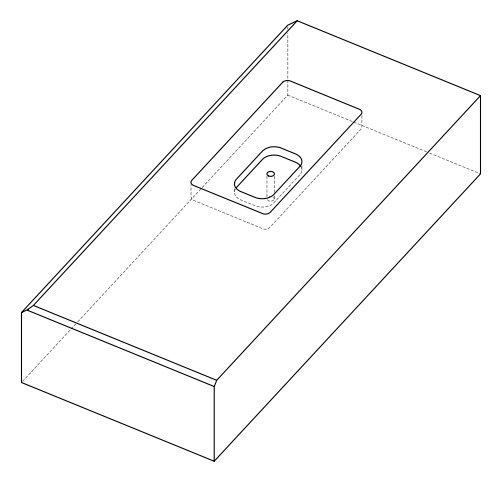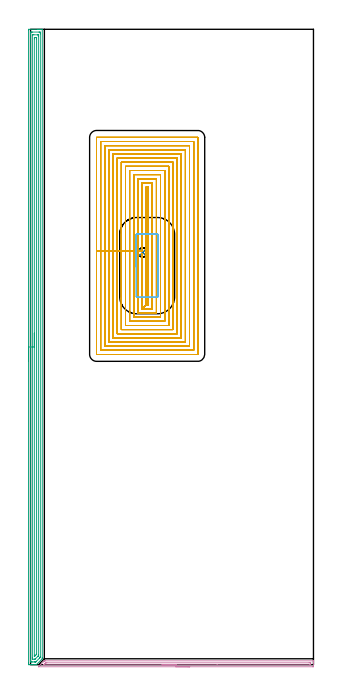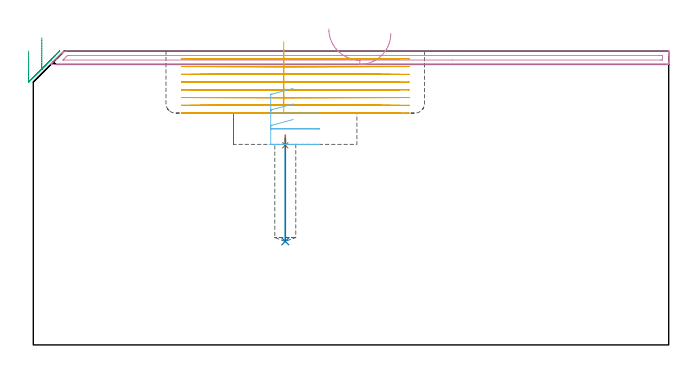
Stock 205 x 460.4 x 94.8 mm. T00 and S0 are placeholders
(PLAN: 6 operations, 4 tool changes, 86.9 min)
(1 SPOT_DRILL | STEP1POCKET | NXT0321_9005460120000 | 0.03 min | 3268 mm3)
(2 DRILL_BLIND_HOLE_INTO_CENTER | STEP1POCKET | NXT0301_039 | 0.14 min | 1112 mm3)
(3 AREA_MILL | FG_CHAMFER_SURFACE | UGT0205_001 | 14.92 min | 23021 mm3)
(4 AREA_MILL_1 | FG_CHAMFER_SURFACE_1 | UGT0205_001 | 3.32 min | 1811 mm3)
(5 MILL_RECTANGULAR_POCKET | POCKET_RECTANGULAR_STRAIGHT | UGT0201_089 | Follow Part, ap 2.5, ae 75% | 67.38 min | 275294 mm3)
(6 MILL_RECTANGULAR_POCKET_1 | POCKET_RECTANGULAR_STRAIGHT_1 | UGT0201_106 | Follow Part, ap 6, ae 75% | 1.12 min | 25663 mm3)
(TOOL NXT0321_9005460120000 | NC Spot Drill, 142deg, 12mm, Carbide, Uncoated | D12 PA142 FL30 Z2)
(TOOL NXT0301_039 | Carbide Drill 6.8mm [860.1-0680-034A1-MM 2214] | D6.8 PA140 FL53 Z2)
(TOOL UGT0205_001 | Chamfer Mill 20 x 3 x 45 deg. | D20 FL50 Z2)
(TOOL UGT0201_089 | End mill 10 mm | D10 R3 FL22 Z4)
(TOOL UGT0201_106 | End Mill 24 mm | D24 FL25 Z2)
(OP 1 SPOT_DRILL)
G17 G21 G94 G90
T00 M6
G54
G17 G0 G90 X81.3 Y298.7 S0 M3
G43 Z104.8 H0
G94 G81 G98 Z64.407 F250. R67.7
G80
M5
M2
(OP 2 DRILL_BLIND_HOLE_INTO_CENTER)
G17 G21 G94 G90
T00 M6
G54
G17 G0 G90 X81.3 Y298.7 S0 M3
G43 Z104.8 H1
G94 G81 G98 Z33.4 F250. R66.7
G80
M5
M2
(OP 3 AREA_MILL)
G17 G21 G94 G90
T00 M6
G54
G17 G0 G90 X-1.5 Y220.2 S1061 M3
G43 Z104.8 H0
Z94.8
G94 G1 Y220.238 Z93.928 F250.
Y220.352 Z93.063
Y220.541 Z92.212
Y220.803 Z91.38
Y221.137 Z90.574
Y221.54 Z89.8
Y222.008 Z89.064
Y222.54 Z88.372
Y223.129 Z87.729
Y223.772 Z87.14
Y224.464 Z86.608
Y225.2 Z86.14
Y225.974 Z85.737
Y226.78 Z85.403
Y227.612 Z85.141
Y228.464 Z84.952
Y229.328 Z84.838
Y230.2 Z84.8
Y459.782
X-1.497 Y460.121 Z84.802
X-1.492 Y460.39 Z84.806
X-1.219 Y460.4 Z85.079
X5.278 Z91.572
X5.827 Z92.123
X6.167 Z92.463
X6.716 Z93.012
X7.056 Z93.351
X7.736 Z94.035
X8.075 Z94.375
X8.459 Y460.393 Z94.751
X8.497 Y460.39 Z94.788
X8.5 Y460.229 Z94.8
Y5.084
X8.495 Y4.293 Z94.791
X8.391 Y4.191 Z94.691
X4.341 Y0.141 Z90.64
X4.201 Y0.01 Z90.494
X4.12 Y0.001 Z90.416
X4.049 Y0. Z90.348
X3.291 Z89.591
X2.611 Z88.906
X1.382 Z87.679
X0.833 Z87.128
X0.219 Z86.514
X-0.944 Y0.001 Z85.352
X-1.182 Y0.003 Z85.114
X-1.491 Y0.008 Z84.805
X-1.494 Y0.066 Z84.803
X-1.499 Y0.618 Z84.801
X-1.5 Y1.176 Z84.8
Y230.2
X-0.086 Z86.214
Y457.102
X-0.085 Y457.996 Z86.215
X-0.084 Y458.024 Z86.216
X-0.056 Y458.39 Z86.244
X0.433 Y458.398 Z86.733
X0.833 Y458.399 Z87.133
X1.32 Y458.4 Z87.62
X6.167 Y458.399 Z92.467
X6.656 Y458.398 Z92.956
X7.056 Y458.39 Z93.356
X7.083 Y457.996 Z93.383
X7.085 Y457.967 Z93.385
X7.086 Y457.102 Z93.386
X7.085 Y5.977 Z93.385
X7.084 Y5.948 Z93.384
X7.056 Y5.317 Z93.356
X6.943 Y5.197 Z93.243
X6.834 Y5.084 Z93.134
X6.5 Y4.749 Z92.8
X4.155 Y2.404 Z90.455
X3.825 Y2.077 Z90.125
X3.778 Y2.034 Z90.078
X3.749 Y2.011 Z90.049
X3.701 Y2.007 Z90.001
X3.5 Y2.003 Z89.8
X3.013 Y2. Z89.313
X2.611 Z88.911
X1.235 Z87.535
X0.833 Y2.001 Z87.133
X0.344 Y2.002 Z86.644
X-0.056 Y2.01 Z86.244
X-0.083 Y2.404 Z86.217
X-0.085 Y2.434 Z86.215
X-0.086 Y3.298 Z86.214
Y230.2
X1.328 Z87.628
X1.329 Y456.209 Z87.629
X1.33 Y456.308 Z87.63
X1.332 Y456.357 Z87.632
X1.335 Y456.377 Z87.635
X1.345 Y456.39 Z87.645
X1.534 Y456.398 Z87.834
X1.722 Y456.399 Z88.022
X2.421 Y456.4 Z88.721
X5.088 Z91.388
X5.278 Y456.399 Z91.578
X5.468 Y456.395 Z91.768
X5.594 Y456.39 Z91.894
X5.665 Y456.38 Z91.965
X5.667 Y456.34 Z91.967
X5.67 Y456.209 Z91.97
X5.671 Y455.814 Z91.971
X5.672 Y455.316 Z91.972
X5.671 Y7.369 Z91.971
X5.669 Y6.871 Z91.969
X5.665 Y6.482 Z91.965
X5.654 Y6.365 Z91.954
X5.573 Y6.28 Z91.873
X5.279 Y5.977 Z91.579
X3.492 Y4.191 Z89.792
X3.313 Y4.024 Z89.613
X2.991 Y4.008 Z89.291
X2.8 Y4.001 Z89.1
X1.722 Z88.022
X1.532 Y4.005 Z87.832
X1.406 Y4.01 Z87.706
X1.335 Y4.02 Z87.635
X1.333 Y4.06 Z87.633
X1.33 Y4.191 Z87.63
X1.329 Y4.586 Z87.629
X1.328 Y5.084 Z87.628
Y230.2
X2.743 Z89.043
Y453.529
X2.748 Y454.285 Z89.048
X2.75 Y454.389 Z89.05
X2.85 Y454.393 Z89.15
X3.067 Y454.397 Z89.367
X3.5 Y454.4 Z89.8
X3.522 Z89.822
X3.941 Y454.397 Z90.241
X4.151 Y454.393 Z90.451
X4.249 Y454.39 Z90.549
X4.25 Y454.319 Z90.55
X4.257 Y453.662 Z90.557
Y453.529
Y7.574
X4.256 Y7.479 Z90.556
X4.253 Y7.432 Z90.553
X4.251 Y7.412 Z90.551
X4.238 Y7.398 Z90.538
X4.054 Y7.207 Z90.354
X3.722 Y6.871 Z90.022
X3.611 Y6.759 Z89.911
X3.5 Y6.649 Z89.8
X3.162 Y6.317 Z89.462
X3.016 Y6.177 Z89.316
X2.836 Y6.01 Z89.136
X2.785 Y6.006 Z89.085
X2.759 Y6.007 Z89.059
X2.751 Y6.009 Z89.051
X2.75 Y6.027 Z89.05
X2.746 Y6.188 Z89.046
X2.743 Y6.738 Z89.043
Y6.871
Y230.2
Y231.072 Z89.081
Y231.936 Z89.195
Y232.788 Z89.383
Y233.62 Z89.646
Y234.426 Z89.98
Y235.2 Z90.382
Y235.936 Z90.851
Y236.628 Z91.382
Y237.271 Z91.972
Y237.86 Z92.615
Y238.392 Z93.307
Y238.86 Z94.043
Y239.263 Z94.816
Y239.597 Z95.622
Y239.859 Z96.454
Y240.048 Z97.306
Y240.162 Z98.171
Y240.2 Z99.043
G0 Z104.8
M5
M2
(OP 4 AREA_MILL_1)
G17 G21 G94 G90
T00 M6
G54
G17 G0 G90 X115.35 Y-1.5 S1061 M3
G43 Z104.8 H0
Z100.5
G94 G1 X115.312 Z99.628 F250.
X115.198 Z98.764
X115.009 Z97.912
X114.747 Z97.08
X114.413 Z96.274
X114.01 Z95.5
X113.542 Z94.764
X113.01 Z94.072
X112.421 Z93.429
X111.778 Z92.84
X111.086 Z92.308
X110.35 Z91.84
X109.576 Z91.437
X108.77 Z91.103
X107.938 Z90.841
X107.086 Z90.652
X106.222 Z90.538
X105.35 Z90.5
X5.857
X5.719 Y-1.493 Z90.506
X5.857 Y-1.345 Z90.655
X6.303 Y-0.896 Z91.103
X7.396 Y0.196 Z92.195
X9.311 Y2.112 Z94.111
X9.427 Y2.228 Z94.225
X9.604 Y2.405 Z94.403
X9.707 Y2.507 Z94.506
X9.873 Y2.673 Z94.67
X9.998 Y2.795 Z94.791
X10.765 Y2.8 Z94.8
X204.843
X204.99 Y2.798 Z94.789
X204.998 Y2.663 Z94.655
X205. Y2.521 Z94.521
Y2.146 Z94.146
Y1.527 Z93.522
Y-0.537 Z91.46
X204.995 Y-1.105 Z90.89
X204.99 Y-1.491 Z90.504
X204.794 Y-1.496 Z90.501
X204.397 Y-1.5 Z90.5
X105.35
Y-0.086 Z91.914
X9.873 Y-0.085 Z91.915
X9.727
X9.629 Y-0.081 Z91.919
X9.587 Y-0.079 Z91.921
X9.586 Y-0.075 Z91.925
X9.648 Y-0.007 Z91.993
X9.719 Y0.067 Z92.067
X9.873 Y0.223 Z92.223
X10.088 Y0.438 Z92.438
X10.53 Y0.881 Z92.881
X10.765 Y1.114 Z93.114
X10.977 Y1.319 Z93.319
X11.025 Y1.363 Z93.363
X11.053 Y1.379 Z93.379
X11.097 Y1.381 Z93.381
X11.283 Y1.384 Z93.384
X11.657 Y1.386 Z93.386
X11.801
X201.864
X202.612 Y1.385 Z93.385
X202.758 Y1.383 Z93.383
X202.959 Y1.379 Z93.379
X202.991 Y1.37 Z93.37
X202.995 Y1.345 Z93.345
X202.997 Y1.317 Z93.317
X202.999 Y1.146 Z93.146
X202.997 Y0.65 Z92.65
X202.993 Y0.276 Z92.276
X202.976 Y-0.079 Z91.921
X202.612 Y-0.084 Z91.916
X202.467 Y-0.085 Z91.915
X135.187 Y-0.086 Z91.914
X105.35
X104.478 Z91.952
X103.613 Z92.066
X102.762 Z92.255
X101.93 Z92.517
X101.124 Z92.851
X100.35 Z93.254
X99.614 Z93.723
X98.922 Z94.254
X98.279 Z94.843
X97.69 Z95.486
X97.158 Z96.178
X96.69 Z96.914
X96.287 Z97.688
X95.953 Z98.494
X95.691 Z99.326
X95.502 Z100.178
X95.388 Z101.043
X95.35 Z101.914
G0 Z104.8
M5
M2
(OP 5 MILL_RECTANGULAR_POCKET)
G17 G21 G94 G90
T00 M6
G54
G17 G0 G90 X80.8 Y277.324 S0 M3
G43 Z104.8 H0
Z97.8
G94 G1 Y297.85 Z92.3 F250.
Y257.8 F500.
X83.8 Y260.8
X85.2
Y346.1
X83.8
Y260.8
X80.8 Y257.8
X88.2
Y349.1
X80.8
Y299.548
X77.8
Y254.8
X91.2
Y352.1
X77.8
Y299.548
X74.8
Y251.8
X94.2
Y355.1
X74.8
Y299.548
X71.8
Y248.8
X97.2
Y358.1
X71.8
Y299.548
X68.8
Y245.8
X100.2
Y361.1
X68.8
Y299.548
X65.8
Y242.8
X103.2
Y364.1
X65.8
Y299.548
X62.8
Y239.8
X106.2
Y367.1
X62.8
Y299.548
X59.8
Y236.8
X109.2
Y370.1
X59.8
Y299.548
X56.8
Y233.8
X112.2
Y373.1
X56.8
Y299.548
X53.8
Y230.8
X115.2
Y376.1
X53.8
Y299.548
X50.8
Y227.8
X118.2
Y379.1
X50.8
Y299.548
X47.8
Y224.9
X47.805 Y224.845
X47.845 Y224.805
X47.9 Y224.8
X121.1
X121.155 Y224.805
X121.195 Y224.845
X121.2 Y224.9
Y382.
X121.195 Y382.055
X121.155 Y382.095
X121.1 Y382.1
X47.9
X47.845 Y382.095
X47.805 Y382.055
X47.8 Y382.
Y299.548
Y298.548
G0 X80.8 Y277.324 Z95.3
G1 Y297.85 Z89.8 F250.
Y257.8 F500.
X83.8 Y260.8
X85.2
Y346.1
X83.8
Y260.8
X80.8 Y257.8
X88.2
Y349.1
X80.8
Y299.548
X77.8
Y254.8
X91.2
Y352.1
X77.8
Y299.548
X74.8
Y251.8
X94.2
Y355.1
X74.8
Y299.548
X71.8
Y248.8
X97.2
Y358.1
X71.8
Y299.548
X68.8
Y245.8
X100.2
Y361.1
X68.8
Y299.548
X65.8
Y242.8
X103.2
Y364.1
X65.8
Y299.548
X62.8
Y239.8
X106.2
Y367.1
X62.8
Y299.548
X59.8
Y236.8
X109.2
Y370.1
X59.8
Y299.548
X56.8
Y233.8
X112.2
Y373.1
X56.8
Y299.548
X53.8
Y230.8
X115.2
Y376.1
X53.8
Y299.548
X50.8
Y227.8
X118.2
Y379.1
X50.8
Y299.548
X47.8
Y224.9
X47.805 Y224.845
X47.845 Y224.805
X47.9 Y224.8
X121.1
X121.155 Y224.805
X121.195 Y224.845
X121.2 Y224.9
Y382.
X121.195 Y382.055
X121.155 Y382.095
X121.1 Y382.1
X47.9
X47.845 Y382.095
X47.805 Y382.055
X47.8 Y382.
Y299.548
Y298.548
G0 X80.8 Y277.324 Z92.8
G1 Y297.85 Z87.3 F250.
Y257.8 F500.
X83.8 Y260.8
X85.2
Y346.1
X83.8
Y260.8
X80.8 Y257.8
X88.2
Y349.1
X80.8
Y299.548
X77.8
Y254.8
X91.2
Y352.1
X77.8
Y299.548
X74.8
Y251.8
X94.2
Y355.1
X74.8
Y299.548
X71.8
Y248.8
X97.2
Y358.1
X71.8
Y299.548
X68.8
Y245.8
X100.2
Y361.1
X68.8
Y299.548
X65.8
Y242.8
X103.2
Y364.1
X65.8
Y299.548
X62.8
Y239.8
X106.2
Y367.1
X62.8
Y299.548
X59.8
Y236.8
X109.2
Y370.1
X59.8
Y299.548
X56.8
Y233.8
X112.2
Y373.1
X56.8
Y299.548
X53.8
Y230.8
X115.2
Y376.1
X53.8
Y299.548
X50.8
Y227.8
X118.2
Y379.1
X50.8
Y299.548
X47.8
Y224.9
X47.805 Y224.845
X47.845 Y224.805
X47.9 Y224.8
X121.1
X121.155 Y224.805
X121.195 Y224.845
X121.2 Y224.9
Y382.
X121.195 Y382.055
X121.155 Y382.095
X121.1 Y382.1
X47.9
X47.845 Y382.095
X47.805 Y382.055
X47.8 Y382.
Y299.548
Y298.548
G0 X80.8 Y277.324 Z90.3
G1 Y297.85 Z84.8 F250.
Y257.8 F500.
X83.8 Y260.8
X85.2
Y346.1
X83.8
Y260.8
X80.8 Y257.8
X88.2
Y349.1
X80.8
Y299.548
X77.8
Y254.8
X91.2
Y352.1
X77.8
Y299.548
X74.8
Y251.8
X94.2
Y355.1
X74.8
Y299.548
X71.8
Y248.8
X97.2
Y358.1
X71.8
Y299.548
X68.8
Y245.8
X100.2
Y361.1
X68.8
Y299.548
X65.8
Y242.8
X103.2
Y364.1
X65.8
Y299.548
X62.8
Y239.8
X106.2
Y367.1
X62.8
Y299.548
X59.8
Y236.8
X109.2
Y370.1
X59.8
Y299.548
X56.8
Y233.8
X112.2
Y373.1
X56.8
Y299.548
X53.8
Y230.8
X115.2
Y376.1
X53.8
Y299.548
X50.8
Y227.8
X118.2
Y379.1
X50.8
Y299.548
X47.8
Y224.9
X47.805 Y224.845
X47.845 Y224.805
X47.9 Y224.8
X121.1
X121.155 Y224.805
X121.195 Y224.845
X121.2 Y224.9
Y382.
X121.195 Y382.055
X121.155 Y382.095
X121.1 Y382.1
X47.9
X47.845 Y382.095
X47.805 Y382.055
X47.8 Y382.
Y299.548
Y298.548
G0 X80.8 Y277.324 Z87.8
G1 Y297.85 Z82.3 F250.
Y257.8 F500.
X83.8 Y260.8
X85.2
Y346.1
X83.8
Y260.8
X80.8 Y257.8
X88.2
Y349.1
X80.8
Y299.548
X77.8
Y254.8
X91.2
Y352.1
X77.8
Y299.548
X74.8
Y251.8
X94.2
Y355.1
X74.8
Y299.548
X71.8
Y248.8
X97.2
Y358.1
X71.8
Y299.548
X68.8
Y245.8
X100.2
Y361.1
X68.8
Y299.548
X65.8
Y242.8
X103.2
Y364.1
X65.8
Y299.548
X62.8
Y239.8
X106.2
Y367.1
X62.8
Y299.548
X59.8
Y236.8
X109.2
Y370.1
X59.8
Y299.548
X56.8
Y233.8
X112.2
Y373.1
X56.8
Y299.548
X53.8
Y230.8
X115.2
Y376.1
X53.8
Y299.548
X50.8
Y227.8
X118.2
Y379.1
X50.8
Y299.548
X47.8
Y224.9
X47.805 Y224.845
X47.845 Y224.805
X47.9 Y224.8
X121.1
X121.155 Y224.805
X121.195 Y224.845
X121.2 Y224.9
Y382.
X121.195 Y382.055
X121.155 Y382.095
X121.1 Y382.1
X47.9
X47.845 Y382.095
X47.805 Y382.055
X47.8 Y382.
Y299.548
Y298.548
G0 X80.8 Y277.324 Z85.3
G1 Y297.85 Z79.8 F250.
Y257.8 F500.
X83.8 Y260.8
X85.2
Y346.1
X83.8
Y260.8
X80.8 Y257.8
X88.2
Y349.1
X80.8
Y299.548
X77.8
Y254.8
X91.2
Y352.1
X77.8
Y299.548
X74.8
Y251.8
X94.2
Y355.1
X74.8
Y299.548
X71.8
Y248.8
X97.2
Y358.1
X71.8
Y299.548
X68.8
Y245.8
X100.2
Y361.1
X68.8
Y299.548
X65.8
Y242.8
X103.2
Y364.1
X65.8
Y299.548
X62.8
Y239.8
X106.2
Y367.1
X62.8
Y299.548
X59.8
Y236.8
X109.2
Y370.1
X59.8
Y299.548
X56.8
Y233.8
X112.2
Y373.1
X56.8
Y299.548
X53.8
Y230.8
X115.2
Y376.1
X53.8
Y299.548
X50.8
Y227.8
X118.2
Y379.1
X50.8
Y299.548
X47.8
Y224.9
X47.805 Y224.845
X47.845 Y224.805
X47.9 Y224.8
X121.1
X121.155 Y224.805
X121.195 Y224.845
X121.2 Y224.9
Y382.
X121.195 Y382.055
X121.155 Y382.095
X121.1 Y382.1
X47.9
X47.845 Y382.095
X47.805 Y382.055
X47.8 Y382.
Y299.548
Y298.548
G0 X80.8 Y277.324 Z82.8
G1 Y297.85 Z77.3 F250.
Y257.8 F500.
X83.8 Y260.8
X85.2
Y346.1
X83.8
Y260.8
X80.8 Y257.8
X88.2
Y349.1
X80.8
Y299.548
X77.8
Y254.8
X91.2
Y352.1
X77.8
Y299.548
X74.8
Y251.8
X94.2
Y355.1
X74.8
Y299.548
X71.8
Y248.8
X97.2
Y358.1
X71.8
Y299.548
X68.8
Y245.8
X100.2
Y361.1
X68.8
Y299.548
X65.8
Y242.8
X103.2
Y364.1
X65.8
Y299.548
X62.8
Y239.8
X106.2
Y367.1
X62.8
Y299.548
X59.8
Y236.8
X109.2
Y370.1
X59.8
Y299.548
X56.8
Y233.8
X112.2
Y373.1
X56.8
Y299.548
X53.8
Y230.8
X115.2
Y376.1
X53.8
Y299.548
X50.8
Y227.8
X118.2
Y379.1
X50.8
Y299.548
X47.8
Y224.9
X47.805 Y224.845
X47.845 Y224.805
X47.9 Y224.8
X121.1
X121.155 Y224.805
X121.195 Y224.845
X121.2 Y224.9
Y382.
X121.195 Y382.055
X121.155 Y382.095
X121.1 Y382.1
X47.9
X47.845 Y382.095
X47.805 Y382.055
X47.8 Y382.
Y299.548
Y298.548
G0 X80.8 Y277.324 Z80.3
G1 Y297.85 Z74.8 F250.
Y257.8 F500.
X83.8 Y260.8
X85.2
Y346.1
X83.8
Y260.8
X80.8 Y257.8
X88.2
Y349.1
X80.8
Y299.548
X77.8
Y254.8
X91.2
Y352.1
X77.8
Y299.548
X74.8
Y251.8
X94.2
Y355.1
X74.8
Y299.548
X71.8
Y248.8
X97.2
Y358.1
X71.8
Y299.548
X68.8
Y245.8
X100.2
Y361.1
X68.8
Y299.548
X65.8
Y242.8
X103.2
Y364.1
X65.8
Y299.548
X62.8
Y239.8
X106.2
Y367.1
X62.8
Y299.548
X59.8
Y236.8
X109.2
Y370.1
X59.8
Y299.548
X56.8
Y233.8
X112.2
Y373.1
X56.8
Y299.548
X53.8
Y230.8
X115.2
Y376.1
X53.8
Y299.548
X50.8
Y227.8
X118.2
Y379.1
X50.8
Y299.548
X47.8
Y224.9
X47.805 Y224.845
X47.845 Y224.805
X47.9 Y224.8
X121.1
X121.155 Y224.805
X121.195 Y224.845
X121.2 Y224.9
Y382.
X121.195 Y382.055
X121.155 Y382.095
X121.1 Y382.1
X47.9
X47.845 Y382.095
X47.805 Y382.055
X47.8 Y382.
Y299.548
Y298.548
G0 Z104.8
M5
M2
(OP 6 MILL_RECTANGULAR_POCKET_1)
G17 G21 G94 G90
T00 M6
G54
G17 G0 G90 X83.837 Y312. S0 M3
G43 Z104.8 H0
Z82.75
G94 G1 X77. Z80.918 F250.
X76.937 Z80.901
X76.779 Y311.94 Z80.856
X76.66 Y311.821 Z80.811
X76.6 Y311.663 Z80.766
Y311.6 Z80.749
Y289.15 Z74.733
Y266.7 F500.
G3 X77. Y266.3 R0.4
G1 X92.
G3 X92.4 Y266.7 R0.4
G1 Y311.6
G3 X92. Y312. R0.4
G1 X77.
G3 X76.6 Y311.6 R0.4
G1 Y289.15
Y288.15
G0 X83.837 Y312. Z77.733
G1 X77. Z75.901 F250.
X76.937 Z75.884
X76.779 Y311.94 Z75.839
X76.66 Y311.821 Z75.794
X76.6 Y311.663 Z75.749
Y311.6 Z75.732
Y289.15 Z69.717
Y266.7 F500.
G3 X77. Y266.3 R0.4
G1 X92.
G3 X92.4 Y266.7 R0.4
G1 Y311.6
G3 X92. Y312. R0.4
G1 X77.
G3 X76.6 Y311.6 R0.4
G1 Y289.15
Y288.15
G0 X83.837 Y312. Z72.717
G1 X77. Z70.885 F250.
X76.937 Z70.868
X76.779 Y311.94 Z70.823
X76.66 Y311.821 Z70.778
X76.6 Y311.663 Z70.732
Y311.6 Z70.715
Y289.15 Z64.7
Y266.7 F500.
G3 X77. Y266.3 R0.4
G1 X92.
G3 X92.4 Y266.7 R0.4
G1 Y311.6
G3 X92. Y312. R0.4
G1 X77.
G3 X76.6 Y311.6 R0.4
G1 Y289.15
Y288.15
G0 Z104.8
M5
M2
